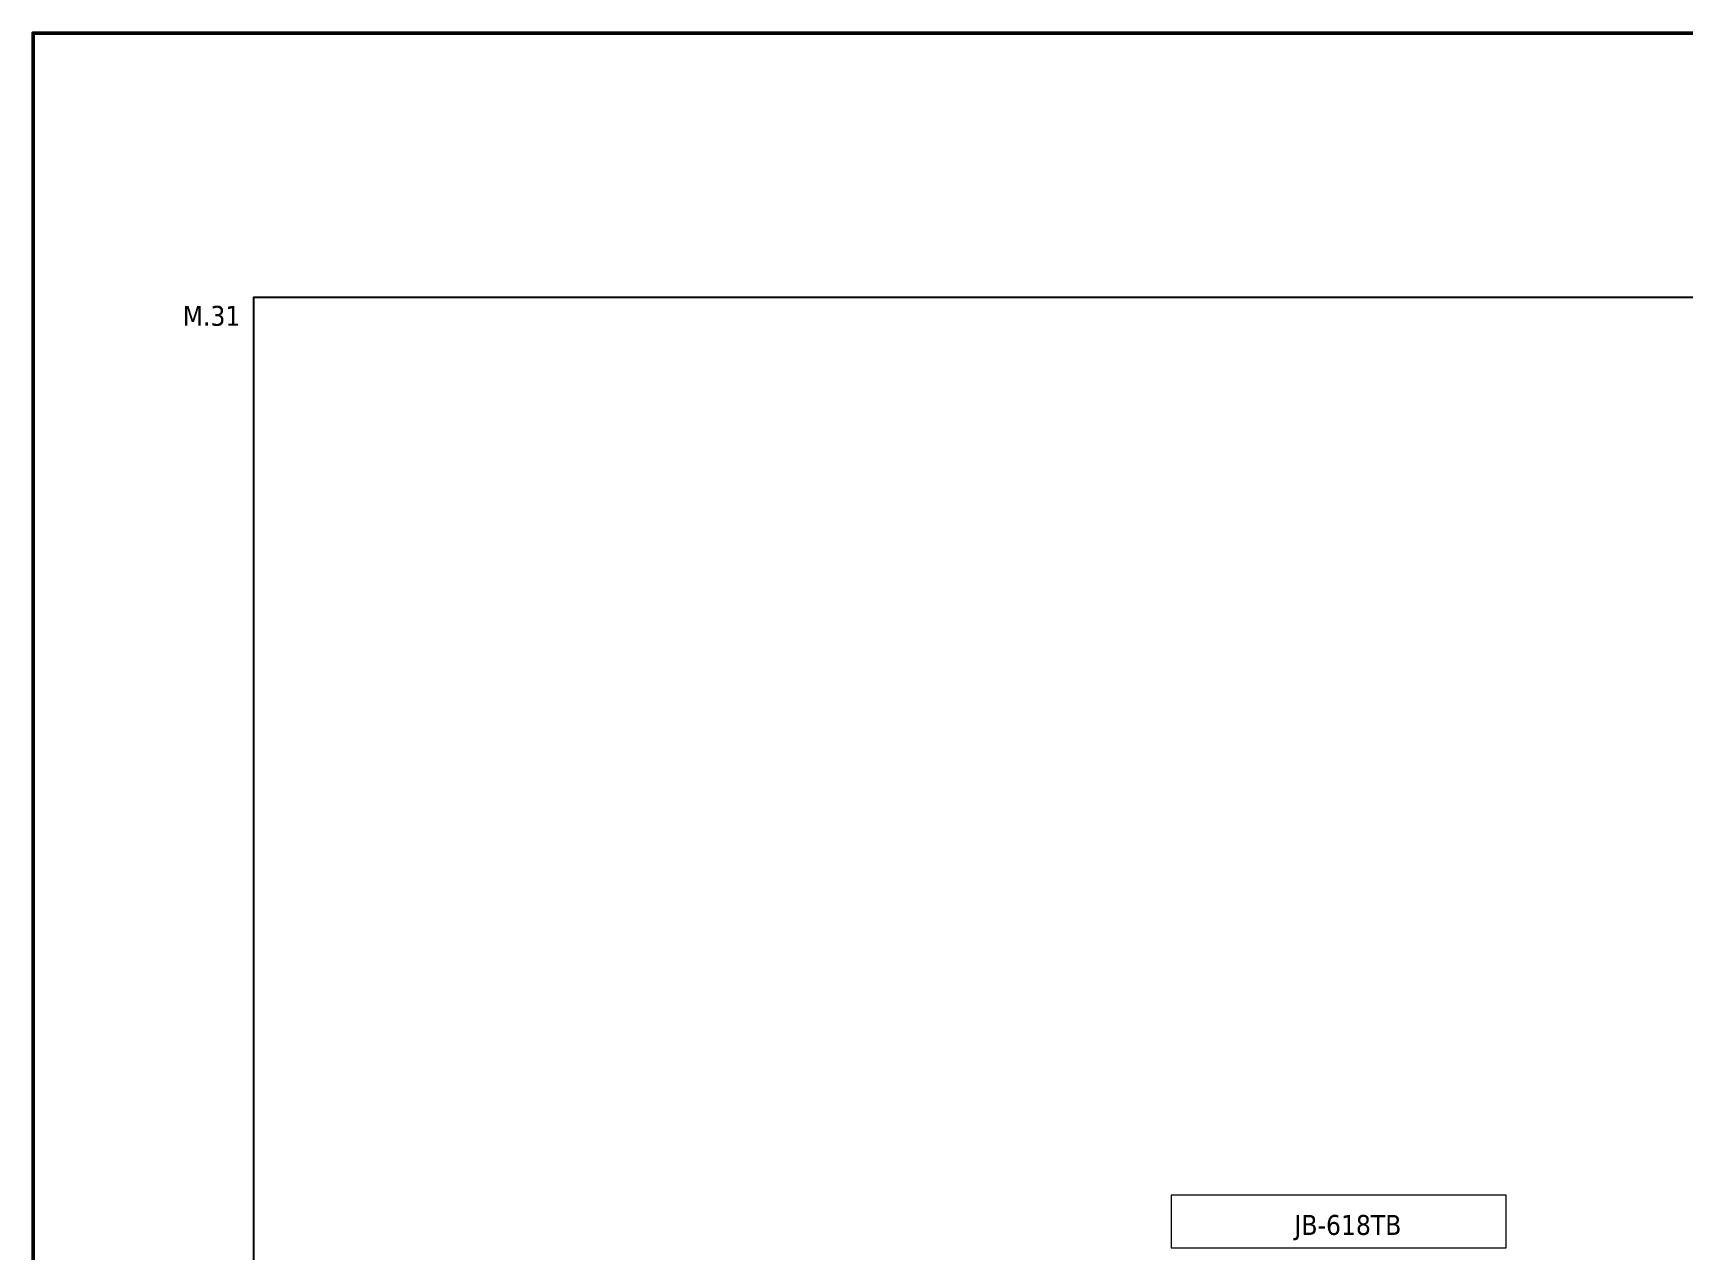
# Model space of a CAD drawing. Header units: millimetres. Extents: x 0 to 1680, y 0 to 1188.
# Drawn here: x 757 to 944.1, y 484.9 to 623 of the extents above; entities that cross this region are included whole.
import ezdxf
from ezdxf.enums import TextEntityAlignment as Align

# ---------------------------------------------------------------- set-up
doc = ezdxf.new("R2010")
doc.units = ezdxf.units.MM
for name, color, linetype, lineweight in [('EPLAN100', 7, 'Continuous', 13), ('EPLAN108', 5, 'Continuous', 9), ('EPLAN310', 5, 'Continuous', 5), ('EPLAN400', 5, 'Continuous', 9), ('EPLAN440', 73, 'Continuous', 9), ('EPLAN500', 7, 'Continuous', 9), ('EPLAN501', 7, 'Continuous', 9), ('EPLAN502', 7, 'Continuous', 9), ('EPLAN503', 7, 'Continuous', 9), ('EPLAN504', 7, 'Continuous', 9)]:
    doc.layers.add(name, color=color, linetype=linetype, lineweight=lineweight)
doc.styles.add('Tahoma', font='')
doc.styles.get('Tahoma').set_extended_font_data('Tahoma')

# ---------------------------------------------------------------- blocks, each defined once
blk = doc.blocks.new('EPLSYM_LibrarySPECIAL_Symbol11_Variant0_Placement8')
at = {"layer": 'EPLAN310', "lineweight": 25, "ltscale": 16}
blk.add_lwpolyline([(0, -390), (250, -390), (250, 0), (0, 0)], close=True, dxfattribs=at)
at = {"layer": 'EPLAN400', "color": 5, "style": 'Tahoma'}
blk.add_attdef('17_20010', text='', height=2.2575, dxfattribs=at).set_placement((-1.5, -0.9515), align=Align.TOP_RIGHT)
at = {"layer": 'EPLAN440', "color": 73, "style": 'Tahoma'}
blk.add_attdef('17_20300', text='', height=1.6254, dxfattribs=at).set_placement((-1.5, -4.57508), align=Align.TOP_RIGHT)
at = {"layer": 'EPLAN500', "color": 7, "style": 'Tahoma'}
blk.add_attdef('17_20027', text='', height=1.6254, dxfattribs=at).set_placement((-1.5, -7.27508), align=Align.TOP_RIGHT)
at = {"layer": 'EPLAN501', "color": 7, "style": 'Tahoma'}
blk.add_attdef('17_20011', text='', height=1.6254, dxfattribs=at).set_placement((-1.5, -12.67508), align=Align.TOP_RIGHT)
at = {"layer": 'EPLAN502', "color": 7, "style": 'Tahoma'}
blk.add_attdef('17_20025', text='', height=1.6254, dxfattribs=at).set_placement((-1.5, -15.37508), align=Align.TOP_RIGHT)
at = {"layer": 'EPLAN503', "color": 7, "style": 'Tahoma'}
blk.add_attdef('17_20024', text='', height=1.6254, dxfattribs=at).set_placement((-1.5, -18.07508), align=Align.TOP_RIGHT)
at = {"layer": 'EPLAN504', "color": 7, "style": 'Tahoma'}
blk.add_attdef('17_20901[1]', text='', height=1.6254, dxfattribs=at).set_placement((-1.5, -9.97508), align=Align.TOP_RIGHT)

msp = doc.modelspace()

# ---------------------------------------------------------------- linework, layer by layer
at = {"layer": 'EPLAN100', "lineweight": 50, "ltscale": 16}
msp.add_lwpolyline([(757, 173), (1057, 173), (1057, 623), (757, 623)], close=True, dxfattribs=at)
at = {"layer": 'EPLAN100', "lineweight": 0, "ltscale": 6}
msp.add_lwpolyline([(886, 485.2), (924, 485.2), (924, 491.2), (886, 491.2)], close=True, dxfattribs=at)

# ---------------------------------------------------------------- block references
ref = msp.add_blockref('EPLSYM_LibrarySPECIAL_Symbol11_Variant0_Placement8', (782, 593))
ref.add_attrib('17_20010', 'M.31', dxfattribs={"layer": 'EPLAN400', "color": 5, "height": 2.257, "style": 'Tahoma'}).set_placement((780.5, 592.05), align=Align.TOP_RIGHT)

# ---------------------------------------------------------------- texts
at = {"layer": 'EPLAN108', "color": 5, "style": 'Tahoma'}
msp.add_text('JB-618TB', height=2.257, dxfattribs=at).set_placement((900, 486), align=Align.BOTTOM_LEFT)

doc.saveas('drawing.dxf')
